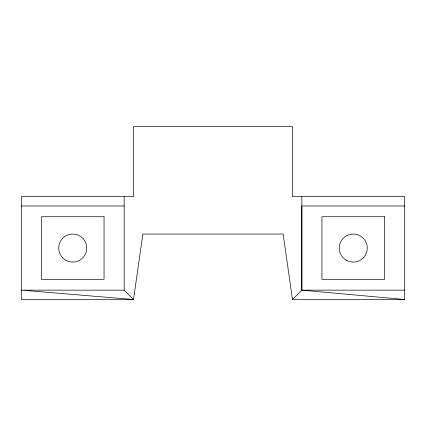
<?xml version="1.0" encoding="UTF-8"?>
<svg xmlns="http://www.w3.org/2000/svg" width="426" height="426" viewBox="0 0 426 426"><rect width="100%" height="100%" fill="white"/><g stroke="black" fill="none" stroke-linecap="round" stroke-linejoin="round"><path stroke-width="0.64" d="M292.486 299.499L404.7 299.499L404.7 196.636L292.486 196.636L292.486 126.501L133.514 126.501L133.514 196.636L21.3 196.636L21.3 299.499L133.514 299.499L142.864 234.039L283.136 234.039L292.486 299.499L301.837 290.149L301.837 205.987L404.7 205.987M21.3 205.987L124.163 205.987M124.163 290.149L21.3 290.149L133.514 299.499L124.163 290.149L124.163 196.636M301.837 196.636L301.837 290.149L404.7 290.149M301.837 290.149L404.7 299.499M104.056 216.738L41.407 216.738L41.407 279.392L104.056 279.392L104.056 216.738M384.593 216.738L321.944 216.738L321.944 279.392L384.593 279.392L384.593 216.738M62.814 257.986A14.026 14.026 0 0 0 86.281 251.697A14.026 14.026 0 0 0 69.103 234.518A14.026 14.026 0 0 0 62.814 257.986M346.253 260.217A14.026 14.026 0 0 0 367.297 248.065A14.026 14.026 0 0 0 346.253 235.919A14.026 14.026 0 0 0 346.253 260.217"/></g></svg>
